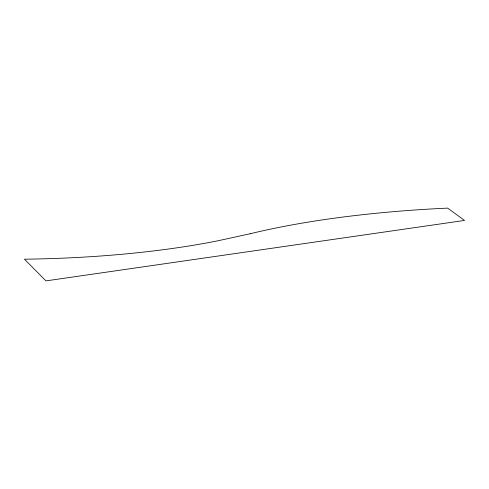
<?xml version="1.0" encoding="UTF-8"?>
<svg xmlns="http://www.w3.org/2000/svg" width="489" height="489" viewBox="0 0 489 489"><rect width="100%" height="100%" fill="white"/><g stroke="black" fill="none" stroke-linecap="round" stroke-linejoin="round"><path stroke-width="0.73" d="M250.203 233.736L217.697 240.839A332.569 83.833 -0.3 0 1 24.45 259.194L45.954 280.888L464.55 220.435L447.643 208.112A375.332 94.609 -0.3 0 0 250.203 233.736"/></g></svg>
